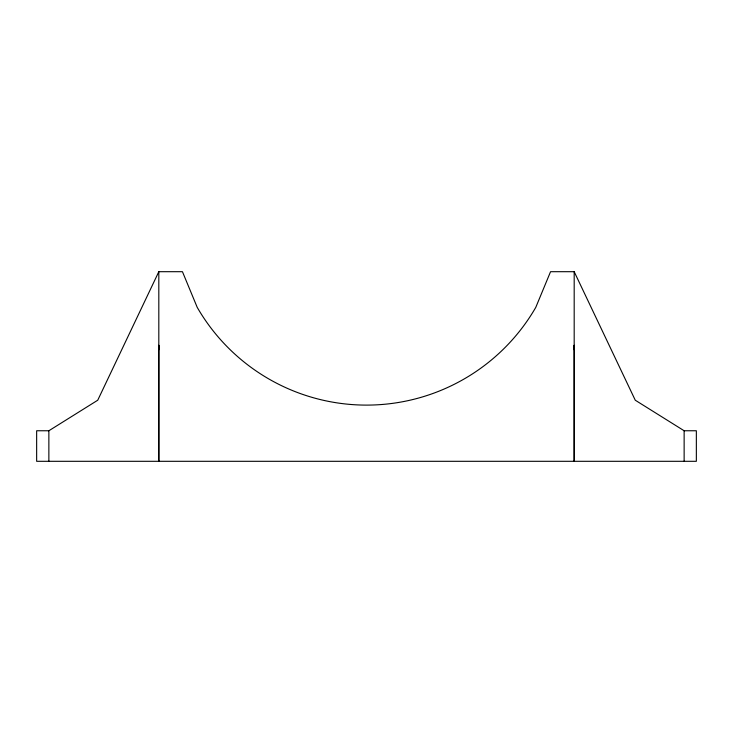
<?xml version="1.0" encoding="UTF-8"?>
<svg xmlns="http://www.w3.org/2000/svg" width="733" height="733" viewBox="0 0 733 733"><rect width="100%" height="100%" fill="white"/><g stroke="black" fill="none" stroke-linecap="round" stroke-linejoin="round"><path stroke-width="1.1" d="M48.864 461.268L48.864 430.757L97.736 400.218L158.814 271.696L182.444 271.696L197.223 307.374A195.464 195.464 0 0 0 535.777 307.374L550.556 271.696L574.186 271.696L635.264 400.218L684.136 430.757L696.35 430.757L696.35 461.304L36.65 461.304L36.65 430.757L48.864 430.757M158.814 271.696L158.814 461.304L158.814 345.243A85.514 85.514 0 0 0 158.933 349.696M574.186 271.696L574.186 461.304L574.186 345.243A85.514 85.514 0 0 1 574.067 349.696M684.136 461.304L684.136 430.757"/></g></svg>
